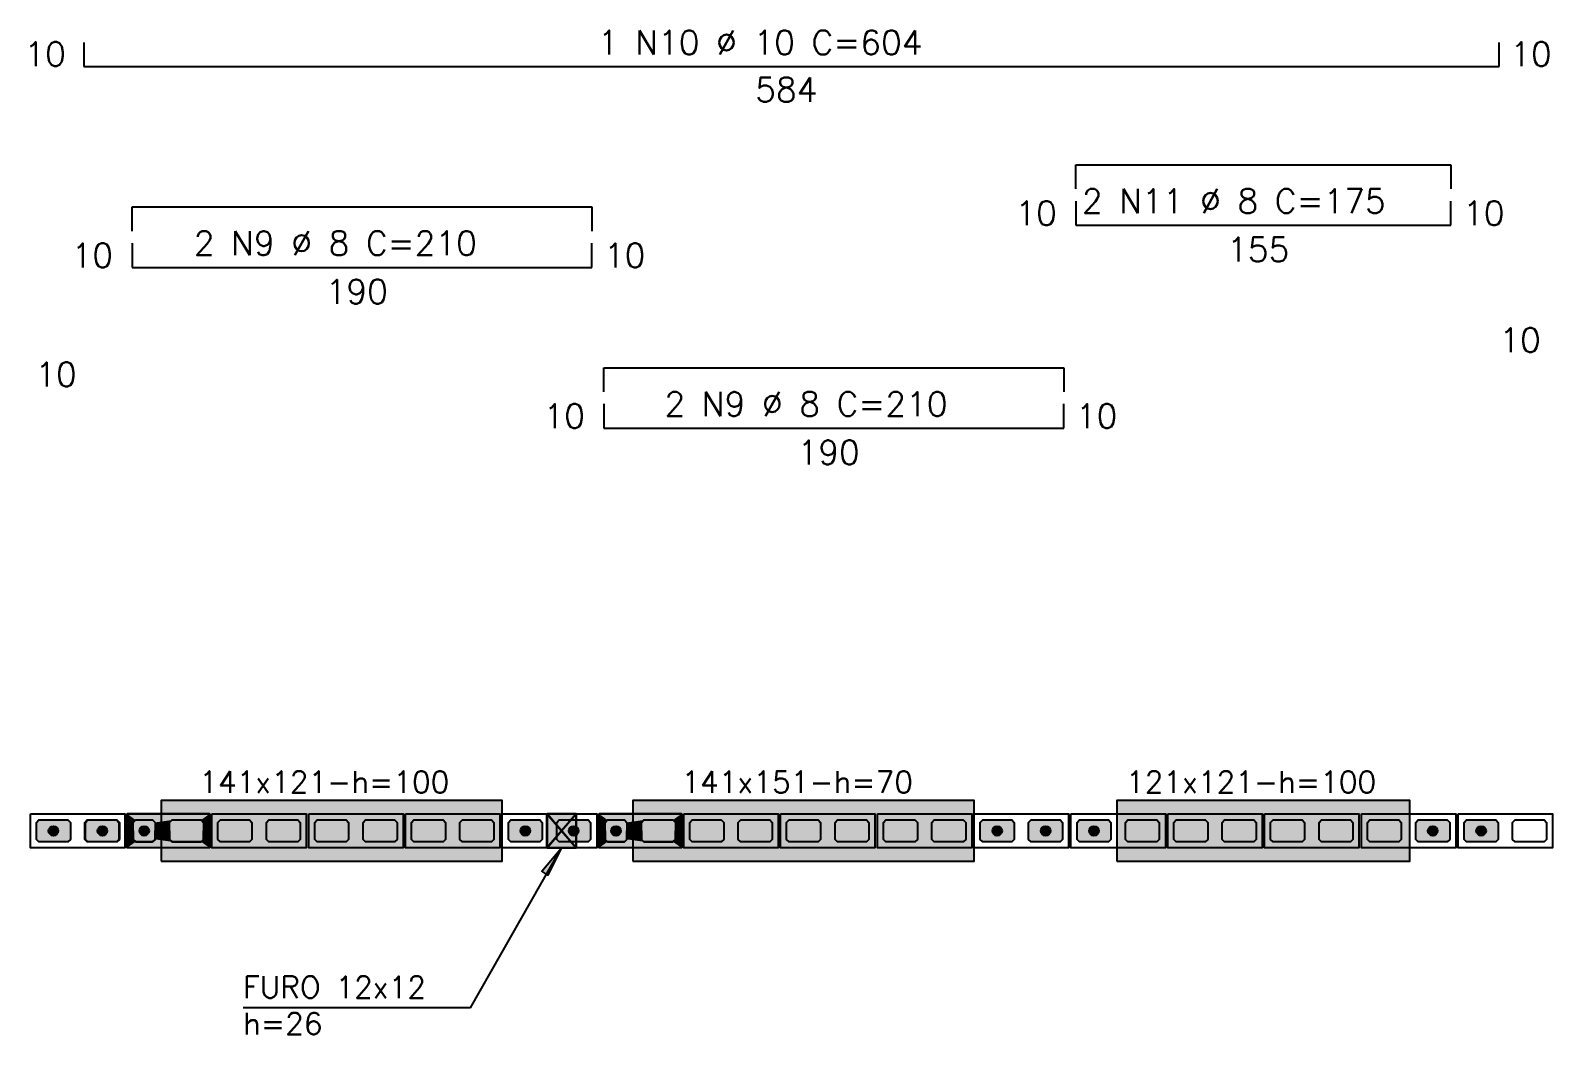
# Model space of a CAD drawing. Extents: x -1 to 122, y -1 to 61.
# Drawn here: x 24.68 to 37.26, y 17.53 to 25.84 of the extents above; entities that cross this region are included whole.
import ezdxf

# ---------------------------------------------------------------- set-up
doc = ezdxf.new("R2010")
doc.units = 0
doc.header["$MEASUREMENT"] = 0
for name, color, linetype in [('PENA_01', 1, 'CONTINUOUS'), ('PENA_02', 2, 'CONTINUOUS'), ('PENA_03', 3, 'CONTINUOUS'), ('PENA_05', 5, 'CONTINUOUS'), ('PENA_09', 254, 'CONTINUOUS'), ('PENA_11', 252, 'CONTINUOUS'), ('PENA_21', 100, 'CONTINUOUS'), ('PENA_23', 50, 'CONTINUOUS')]:
    doc.layers.add(name, color=color, linetype=linetype)
doc.styles.get("Standard").update_dxf_attribs({"font": 'ROMANS.SHX'})

msp = doc.modelspace()

# ---------------------------------------------------------------- linework, layer by layer
at = {"layer": 'PENA_01', "linetype": 'Continuous'}
for points in [[(24.732, 19.287), (24.752, 19.307), (24.992, 19.307), (25.012, 19.287), (25.012, 19.147), (24.992, 19.127), (24.752, 19.127), (24.732, 19.147), (24.732, 19.287)], [(25.132, 19.287), (25.152, 19.307), (25.392, 19.307), (25.412, 19.287), (25.412, 19.147), (25.392, 19.127), (25.152, 19.127), (25.132, 19.147), (25.132, 19.287)], [(25.552, 19.307), (25.692, 19.307), (25.712, 19.287), (25.712, 19.147), (25.692, 19.127), (25.552, 19.127), (25.532, 19.147), (25.532, 19.287), (25.552, 19.307)], [(25.852, 19.307), (26.092, 19.307), (26.112, 19.287), (26.112, 19.147), (26.092, 19.127), (25.852, 19.127), (25.832, 19.147), (25.832, 19.287), (25.852, 19.307)], [(26.232, 19.287), (26.252, 19.307), (26.492, 19.307), (26.512, 19.287), (26.512, 19.147), (26.492, 19.127), (26.252, 19.127), (26.232, 19.147), (26.232, 19.287)], [(26.632, 19.287), (26.652, 19.307), (26.892, 19.307), (26.912, 19.287), (26.912, 19.147), (26.892, 19.127), (26.652, 19.127), (26.632, 19.147), (26.632, 19.287)], [(27.032, 19.287), (27.052, 19.307), (27.292, 19.307), (27.312, 19.287), (27.312, 19.147), (27.292, 19.127), (27.052, 19.127), (27.032, 19.147), (27.032, 19.287)], [(27.432, 19.287), (27.452, 19.307), (27.692, 19.307), (27.712, 19.287), (27.712, 19.147), (27.692, 19.127), (27.452, 19.127), (27.432, 19.147), (27.432, 19.287)], [(27.832, 19.287), (27.852, 19.307), (28.092, 19.307), (28.112, 19.287), (28.112, 19.147), (28.092, 19.127), (27.852, 19.127), (27.832, 19.147), (27.832, 19.287)], [(28.232, 19.287), (28.252, 19.307), (28.492, 19.307), (28.512, 19.287), (28.512, 19.147), (28.492, 19.127), (28.252, 19.127), (28.232, 19.147), (28.232, 19.287)], [(28.632, 19.287), (28.652, 19.307), (28.892, 19.307), (28.912, 19.287), (28.912, 19.147), (28.892, 19.127), (28.652, 19.127), (28.632, 19.147), (28.632, 19.287)], [(29.032, 19.287), (29.052, 19.307), (29.292, 19.307), (29.312, 19.287), (29.312, 19.147), (29.292, 19.127), (29.052, 19.127), (29.032, 19.147), (29.032, 19.287)], [(29.452, 19.307), (29.592, 19.307), (29.612, 19.287), (29.612, 19.147), (29.592, 19.127), (29.452, 19.127), (29.432, 19.147), (29.432, 19.287), (29.452, 19.307)], [(29.752, 19.307), (29.992, 19.307), (30.012, 19.287), (30.012, 19.147), (29.992, 19.127), (29.752, 19.127), (29.732, 19.147), (29.732, 19.287), (29.752, 19.307)], [(30.132, 19.287), (30.152, 19.307), (30.392, 19.307), (30.412, 19.287), (30.412, 19.147), (30.392, 19.127), (30.152, 19.127), (30.132, 19.147), (30.132, 19.287)], [(30.532, 19.287), (30.552, 19.307), (30.792, 19.307), (30.812, 19.287), (30.812, 19.147), (30.792, 19.127), (30.552, 19.127), (30.532, 19.147), (30.532, 19.287)], [(30.932, 19.287), (30.952, 19.307), (31.192, 19.307), (31.212, 19.287), (31.212, 19.147), (31.192, 19.127), (30.952, 19.127), (30.932, 19.147), (30.932, 19.287)], [(31.332, 19.287), (31.352, 19.307), (31.592, 19.307), (31.612, 19.287), (31.612, 19.147), (31.592, 19.127), (31.352, 19.127), (31.332, 19.147), (31.332, 19.287)], [(31.732, 19.287), (31.752, 19.307), (31.992, 19.307), (32.012, 19.287), (32.012, 19.147), (31.992, 19.127), (31.752, 19.127), (31.732, 19.147), (31.732, 19.287)], [(32.132, 19.287), (32.152, 19.307), (32.392, 19.307), (32.412, 19.287), (32.412, 19.147), (32.392, 19.127), (32.152, 19.127), (32.132, 19.147), (32.132, 19.287)], [(32.532, 19.287), (32.552, 19.307), (32.792, 19.307), (32.812, 19.287), (32.812, 19.147), (32.792, 19.127), (32.552, 19.127), (32.532, 19.147), (32.532, 19.287)], [(32.932, 19.287), (32.952, 19.307), (33.192, 19.307), (33.212, 19.287), (33.212, 19.147), (33.192, 19.127), (32.952, 19.127), (32.932, 19.147), (32.932, 19.287)], [(33.332, 19.287), (33.352, 19.307), (33.592, 19.307), (33.612, 19.287), (33.612, 19.147), (33.592, 19.127), (33.352, 19.127), (33.332, 19.147), (33.332, 19.287)], [(33.732, 19.287), (33.752, 19.307), (33.992, 19.307), (34.012, 19.287), (34.012, 19.147), (33.992, 19.127), (33.752, 19.127), (33.732, 19.147), (33.732, 19.287)], [(34.132, 19.287), (34.152, 19.307), (34.392, 19.307), (34.412, 19.287), (34.412, 19.147), (34.392, 19.127), (34.152, 19.127), (34.132, 19.147), (34.132, 19.287)], [(34.532, 19.287), (34.552, 19.307), (34.792, 19.307), (34.812, 19.287), (34.812, 19.147), (34.792, 19.127), (34.552, 19.127), (34.532, 19.147), (34.532, 19.287)], [(34.932, 19.287), (34.952, 19.307), (35.192, 19.307), (35.212, 19.287), (35.212, 19.147), (35.192, 19.127), (34.952, 19.127), (34.932, 19.147), (34.932, 19.287)], [(35.332, 19.287), (35.352, 19.307), (35.592, 19.307), (35.612, 19.287), (35.612, 19.147), (35.592, 19.127), (35.352, 19.127), (35.332, 19.147), (35.332, 19.287)], [(35.732, 19.287), (35.752, 19.307), (35.992, 19.307), (36.012, 19.287), (36.012, 19.147), (35.992, 19.127), (35.752, 19.127), (35.732, 19.147), (35.732, 19.287)], [(36.132, 19.287), (36.152, 19.307), (36.392, 19.307), (36.412, 19.287), (36.412, 19.147), (36.392, 19.127), (36.152, 19.127), (36.132, 19.147), (36.132, 19.287)], [(36.532, 19.287), (36.552, 19.307), (36.792, 19.307), (36.812, 19.287), (36.812, 19.147), (36.792, 19.127), (36.552, 19.127), (36.532, 19.147), (36.532, 19.287)], [(36.932, 19.287), (36.952, 19.307), (37.192, 19.307), (37.212, 19.287), (37.212, 19.147), (37.192, 19.127), (36.952, 19.127), (36.932, 19.147), (36.932, 19.287)]]:
    msp.add_lwpolyline(points, dxfattribs=at)
at = {"layer": 'PENA_02', "linetype": 'Continuous'}
for points in [[(24.682, 19.357), (25.462, 19.357), (25.462, 19.077), (24.682, 19.077), (24.682, 19.357)], [(25.482, 19.357), (26.162, 19.357), (26.162, 19.077), (25.482, 19.077), (25.482, 19.357)], [(26.182, 19.357), (26.962, 19.357), (26.962, 19.077), (26.182, 19.077), (26.182, 19.357)], [(26.982, 19.357), (27.762, 19.357), (27.762, 19.077), (26.982, 19.077), (26.982, 19.357)], [(27.782, 19.357), (28.562, 19.357), (28.562, 19.077), (27.782, 19.077), (27.782, 19.357)], [(28.582, 19.357), (29.362, 19.357), (29.362, 19.077), (28.582, 19.077), (28.582, 19.357)], [(29.382, 19.357), (30.062, 19.357), (30.062, 19.077), (29.382, 19.077), (29.382, 19.357)], [(30.082, 19.357), (30.862, 19.357), (30.862, 19.077), (30.082, 19.077), (30.082, 19.357)], [(30.882, 19.357), (31.662, 19.357), (31.662, 19.077), (30.882, 19.077), (30.882, 19.357)], [(31.682, 19.357), (32.462, 19.357), (32.462, 19.077), (31.682, 19.077), (31.682, 19.357)], [(32.482, 19.357), (33.262, 19.357), (33.262, 19.077), (32.482, 19.077), (32.482, 19.357)], [(33.282, 19.357), (34.062, 19.357), (34.062, 19.077), (33.282, 19.077), (33.282, 19.357)], [(34.082, 19.357), (34.862, 19.357), (34.862, 19.077), (34.082, 19.077), (34.082, 19.357)], [(34.882, 19.357), (35.662, 19.357), (35.662, 19.077), (34.882, 19.077), (34.882, 19.357)], [(35.682, 19.357), (36.462, 19.357), (36.462, 19.077), (35.682, 19.077), (35.682, 19.357)], [(36.482, 19.357), (37.262, 19.357), (37.262, 19.077), (36.482, 19.077), (36.482, 19.357)]]:
    msp.add_lwpolyline(points, dxfattribs=at)
at = {"layer": 'PENA_03', "linetype": 'Continuous'}
for p, q in [((28.951, 19.357), (29.191, 19.077)), ((29.191, 19.357), (28.951, 19.077)), ((29.192, 19.357), (28.952, 19.077)), ((29.192, 19.076), (28.952, 19.357)), ((28.952, 19.357), (29.192, 19.077)), ((29.192, 19.357), (28.952, 19.077)), ((28.319, 17.754), (29.072, 19.076)), ((28.319, 17.754), (26.439, 17.754))]:
    msp.add_line(p, q, dxfattribs=at)
for points in [[(25.012, 19.147), (24.992, 19.127), (24.752, 19.127), (24.732, 19.147), (24.732, 19.287), (24.752, 19.307), (24.992, 19.307), (25.012, 19.287), (25.012, 19.147)], [(25.417, 19.147), (25.397, 19.127), (25.157, 19.127), (25.137, 19.147), (25.137, 19.287), (25.157, 19.307), (25.397, 19.307), (25.417, 19.287), (25.417, 19.147)], [(25.692, 19.307), (25.712, 19.287), (25.712, 19.147), (25.692, 19.127), (25.552, 19.127), (25.532, 19.147), (25.532, 19.287), (25.552, 19.307), (25.692, 19.307)], [(28.912, 19.147), (28.892, 19.127), (28.652, 19.127), (28.632, 19.147), (28.632, 19.287), (28.652, 19.307), (28.892, 19.307), (28.912, 19.287), (28.912, 19.147)], [(28.951, 19.357), (29.191, 19.357), (29.191, 19.077), (28.951, 19.077), (28.951, 19.357)], [(28.952, 19.357), (29.192, 19.357), (29.192, 19.076), (28.952, 19.076), (28.952, 19.357)], [(28.952, 19.357), (29.192, 19.357), (29.192, 19.077), (28.952, 19.077), (28.952, 19.357)], [(29.312, 19.147), (29.292, 19.127), (29.052, 19.127), (29.032, 19.147), (29.032, 19.287), (29.052, 19.307), (29.292, 19.307), (29.312, 19.287), (29.312, 19.147)], [(29.592, 19.307), (29.612, 19.287), (29.612, 19.147), (29.592, 19.127), (29.452, 19.127), (29.432, 19.147), (29.432, 19.287), (29.452, 19.307), (29.592, 19.307)], [(32.812, 19.147), (32.792, 19.127), (32.552, 19.127), (32.532, 19.147), (32.532, 19.287), (32.552, 19.307), (32.792, 19.307), (32.812, 19.287), (32.812, 19.147)], [(33.212, 19.147), (33.192, 19.127), (32.952, 19.127), (32.932, 19.147), (32.932, 19.287), (32.952, 19.307), (33.192, 19.307), (33.212, 19.287), (33.212, 19.147)], [(33.612, 19.147), (33.592, 19.127), (33.352, 19.127), (33.332, 19.147), (33.332, 19.287), (33.352, 19.307), (33.592, 19.307), (33.612, 19.287), (33.612, 19.147)], [(36.412, 19.147), (36.392, 19.127), (36.152, 19.127), (36.132, 19.147), (36.132, 19.287), (36.152, 19.307), (36.392, 19.307), (36.412, 19.287), (36.412, 19.147)], [(36.812, 19.147), (36.792, 19.127), (36.552, 19.127), (36.532, 19.147), (36.532, 19.287), (36.552, 19.307), (36.792, 19.307), (36.812, 19.287), (36.812, 19.147)], [(29.072, 19.076), (28.957, 18.852), (28.909, 18.885), (29.072, 19.076)]]:
    msp.add_lwpolyline(points, dxfattribs=at)
for centre in [(24.872, 19.217), (25.277, 19.217), (25.622, 19.217), (28.772, 19.217), (29.172, 19.217), (29.522, 19.217), (32.672, 19.217), (33.072, 19.217), (33.472, 19.217), (36.272, 19.217), (36.672, 19.217)]:
    msp.add_circle(centre, 0.04, dxfattribs=at)
for points in [[(24.912, 19.217), (24.852, 19.251), (24.835, 19.23)], [(24.912, 19.217), (24.879, 19.256), (24.852, 19.251)], [(24.912, 19.217), (24.903, 19.242), (24.879, 19.256)], [(25.317, 19.217), (25.257, 19.251), (25.239, 19.23)], [(25.317, 19.217), (25.284, 19.256), (25.257, 19.251)], [(25.317, 19.217), (25.307, 19.242), (25.284, 19.256)], [(25.662, 19.217), (25.602, 19.251), (25.584, 19.23)], [(25.662, 19.217), (25.629, 19.256), (25.602, 19.251)], [(25.662, 19.217), (25.653, 19.242), (25.629, 19.256)], [(28.812, 19.217), (28.752, 19.251), (28.734, 19.23)], [(28.812, 19.217), (28.779, 19.256), (28.752, 19.251)], [(28.812, 19.217), (28.803, 19.242), (28.779, 19.256)], [(29.212, 19.217), (29.152, 19.251), (29.134, 19.23)], [(29.212, 19.217), (29.179, 19.256), (29.152, 19.251)], [(29.212, 19.217), (29.203, 19.242), (29.179, 19.256)], [(29.562, 19.217), (29.502, 19.251), (29.484, 19.23)], [(29.562, 19.217), (29.529, 19.256), (29.502, 19.251)], [(29.562, 19.217), (29.553, 19.242), (29.529, 19.256)], [(32.712, 19.217), (32.652, 19.251), (32.634, 19.23)], [(32.712, 19.217), (32.679, 19.256), (32.652, 19.251)], [(32.712, 19.217), (32.703, 19.242), (32.679, 19.256)], [(33.112, 19.217), (33.052, 19.251), (33.034, 19.23)], [(33.112, 19.217), (33.079, 19.256), (33.052, 19.251)], [(33.112, 19.217), (33.103, 19.242), (33.079, 19.256)], [(33.512, 19.217), (33.452, 19.251), (33.434, 19.23)], [(33.512, 19.217), (33.479, 19.256), (33.452, 19.251)], [(33.512, 19.217), (33.503, 19.242), (33.479, 19.256)], [(36.312, 19.217), (36.252, 19.251), (36.234, 19.23)], [(36.312, 19.217), (36.279, 19.256), (36.252, 19.251)], [(36.312, 19.217), (36.303, 19.242), (36.279, 19.256)], [(36.712, 19.217), (36.652, 19.251), (36.634, 19.23)], [(36.712, 19.217), (36.679, 19.256), (36.652, 19.251)], [(36.712, 19.217), (36.703, 19.242), (36.679, 19.256)], [(24.912, 19.217), (24.835, 19.23), (24.835, 19.203)], [(24.912, 19.217), (24.835, 19.203), (24.852, 19.182)], [(24.912, 19.217), (24.852, 19.182), (24.879, 19.177)], [(24.912, 19.217), (24.879, 19.177), (24.903, 19.191)], [(24.912, 19.217), (24.903, 19.191), (24.912, 19.217)], [(25.317, 19.217), (25.239, 19.23), (25.239, 19.203)], [(25.317, 19.217), (25.239, 19.203), (25.257, 19.182)], [(25.317, 19.217), (25.257, 19.182), (25.284, 19.177)], [(25.317, 19.217), (25.284, 19.177), (25.307, 19.191)], [(25.317, 19.217), (25.307, 19.191), (25.317, 19.217)], [(25.662, 19.217), (25.584, 19.23), (25.584, 19.203)], [(25.662, 19.217), (25.584, 19.203), (25.602, 19.182)], [(25.662, 19.217), (25.602, 19.182), (25.629, 19.177)], [(25.662, 19.217), (25.629, 19.177), (25.653, 19.191)], [(25.662, 19.217), (25.653, 19.191), (25.662, 19.217)], [(28.812, 19.217), (28.734, 19.23), (28.734, 19.203)], [(28.812, 19.217), (28.734, 19.203), (28.752, 19.182)], [(28.812, 19.217), (28.752, 19.182), (28.779, 19.177)], [(28.812, 19.217), (28.779, 19.177), (28.803, 19.191)], [(28.812, 19.217), (28.803, 19.191), (28.812, 19.217)], [(29.212, 19.217), (29.134, 19.23), (29.134, 19.203)], [(29.212, 19.217), (29.134, 19.203), (29.152, 19.182)], [(29.212, 19.217), (29.152, 19.182), (29.179, 19.177)], [(29.212, 19.217), (29.179, 19.177), (29.203, 19.191)], [(29.212, 19.217), (29.203, 19.191), (29.212, 19.217)], [(29.562, 19.217), (29.484, 19.23), (29.484, 19.203)], [(29.562, 19.217), (29.484, 19.203), (29.502, 19.182)], [(29.562, 19.217), (29.502, 19.182), (29.529, 19.177)], [(29.562, 19.217), (29.529, 19.177), (29.553, 19.191)], [(29.562, 19.217), (29.553, 19.191), (29.562, 19.217)], [(32.712, 19.217), (32.634, 19.23), (32.634, 19.203)], [(32.712, 19.217), (32.634, 19.203), (32.652, 19.182)], [(32.712, 19.217), (32.652, 19.182), (32.679, 19.177)], [(32.712, 19.217), (32.679, 19.177), (32.703, 19.191)], [(32.712, 19.217), (32.703, 19.191), (32.712, 19.217)], [(33.112, 19.217), (33.034, 19.23), (33.034, 19.203)], [(33.112, 19.217), (33.034, 19.203), (33.052, 19.182)], [(33.112, 19.217), (33.052, 19.182), (33.079, 19.177)], [(33.112, 19.217), (33.079, 19.177), (33.103, 19.191)], [(33.112, 19.217), (33.103, 19.191), (33.112, 19.217)], [(33.512, 19.217), (33.434, 19.23), (33.434, 19.203)], [(33.512, 19.217), (33.434, 19.203), (33.452, 19.182)], [(33.512, 19.217), (33.452, 19.182), (33.479, 19.177)], [(33.512, 19.217), (33.479, 19.177), (33.503, 19.191)], [(33.512, 19.217), (33.503, 19.191), (33.512, 19.217)], [(36.312, 19.217), (36.234, 19.23), (36.234, 19.203)], [(36.312, 19.217), (36.234, 19.203), (36.252, 19.182)], [(36.312, 19.217), (36.252, 19.182), (36.279, 19.177)], [(36.312, 19.217), (36.279, 19.177), (36.303, 19.191)], [(36.312, 19.217), (36.303, 19.191), (36.312, 19.217)], [(36.712, 19.217), (36.634, 19.23), (36.634, 19.203)], [(36.712, 19.217), (36.634, 19.203), (36.652, 19.182)], [(36.712, 19.217), (36.652, 19.182), (36.679, 19.177)], [(36.712, 19.217), (36.679, 19.177), (36.703, 19.191)], [(36.712, 19.217), (36.703, 19.191), (36.712, 19.217)], [(29.072, 19.076), (28.957, 18.852), (28.909, 18.885)], [(29.072, 19.076), (28.909, 18.885), (29.072, 19.076)]]:
    msp.add_solid(points, dxfattribs=at)
at = {"layer": 'PENA_05', "linetype": 'Continuous'}
for p, q in [((25.122, 25.736), (25.122, 25.536)), ((36.822, 25.536), (36.822, 25.736)), ((25.122, 25.536), (36.822, 25.536)), ((33.322, 24.525), (33.322, 24.725)), ((33.322, 24.725), (36.422, 24.725)), ((36.422, 24.725), (36.422, 24.525)), ((33.322, 24.425), (33.322, 24.225)), ((36.422, 24.225), (36.422, 24.425)), ((25.522, 24.176), (25.522, 24.376)), ((25.522, 24.376), (29.322, 24.376)), ((29.322, 24.376), (29.322, 24.176)), ((33.322, 24.225), (36.422, 24.225)), ((25.522, 24.076), (25.522, 23.876)), ((29.322, 23.876), (29.322, 24.076)), ((25.522, 23.876), (29.322, 23.876)), ((29.422, 22.847), (29.422, 23.047)), ((29.422, 23.047), (33.222, 23.047)), ((33.222, 23.047), (33.222, 22.847)), ((29.422, 22.747), (29.422, 22.547)), ((33.222, 22.547), (33.222, 22.747)), ((29.422, 22.547), (33.222, 22.547))]:
    msp.add_line(p, q, dxfattribs=at)
at = {"layer": 'PENA_09', "linetype": 'Continuous'}
for points in [[(29.072, 19.217), (29.192, 19.357), (28.952, 19.357), (29.072, 19.217)], [(28.952, 19.077), (29.072, 19.217), (28.952, 19.357), (28.952, 19.077)], [(29.192, 19.076), (29.192, 19.357), (29.072, 19.217), (29.192, 19.076)], [(29.072, 19.217), (28.952, 19.077), (28.952, 19.076), (29.192, 19.076), (29.072, 19.217)]]:
    msp.add_lwpolyline(points, dxfattribs=at)
for points in [[(29.072, 19.217), (29.192, 19.357), (28.952, 19.357)], [(29.072, 19.217), (28.952, 19.357), (29.072, 19.217)], [(28.952, 19.077), (29.072, 19.217), (28.952, 19.357)], [(28.952, 19.077), (28.952, 19.357), (28.952, 19.077)], [(29.192, 19.076), (29.192, 19.357), (29.072, 19.217)], [(29.072, 19.217), (28.952, 19.077), (28.952, 19.077)], [(29.072, 19.217), (28.952, 19.077), (29.192, 19.076)], [(29.192, 19.076), (29.072, 19.217), (29.192, 19.076)], [(29.072, 19.217), (29.192, 19.076), (29.072, 19.217)]]:
    msp.add_solid(points, dxfattribs=at)
at = {"layer": 'PENA_11', "linetype": 'Continuous'}
for points in [[(25.012, 19.147), (24.732, 19.287), (24.752, 19.307)], [(25.012, 19.147), (24.732, 19.147), (24.732, 19.287)], [(25.012, 19.147), (24.752, 19.307), (24.992, 19.307)], [(25.012, 19.147), (24.992, 19.307), (25.012, 19.287)], [(25.012, 19.147), (25.012, 19.287), (25.012, 19.147)], [(25.417, 19.147), (25.137, 19.287), (25.157, 19.307)], [(25.417, 19.147), (25.137, 19.147), (25.137, 19.287)], [(25.417, 19.147), (25.157, 19.307), (25.397, 19.307)], [(25.417, 19.147), (25.397, 19.307), (25.417, 19.287)], [(25.417, 19.147), (25.417, 19.287), (25.417, 19.147)], [(25.692, 19.307), (25.552, 19.127), (25.532, 19.147)], [(25.692, 19.307), (25.532, 19.147), (25.532, 19.287)], [(25.692, 19.307), (25.532, 19.287), (25.552, 19.307)], [(25.692, 19.307), (25.692, 19.127), (25.552, 19.127)], [(25.692, 19.307), (25.552, 19.307), (25.692, 19.307)], [(25.692, 19.307), (25.712, 19.287), (25.712, 19.147)], [(25.692, 19.307), (25.712, 19.147), (25.692, 19.127)], [(28.912, 19.147), (28.632, 19.287), (28.652, 19.307)], [(28.912, 19.147), (28.632, 19.147), (28.632, 19.287)], [(28.912, 19.147), (28.652, 19.307), (28.892, 19.307)], [(28.912, 19.147), (28.892, 19.307), (28.912, 19.287)], [(28.912, 19.147), (28.912, 19.287), (28.912, 19.147)], [(29.312, 19.147), (29.032, 19.287), (29.052, 19.307)], [(29.312, 19.147), (29.032, 19.147), (29.032, 19.287)], [(29.312, 19.147), (29.052, 19.307), (29.292, 19.307)], [(29.312, 19.147), (29.292, 19.307), (29.312, 19.287)], [(29.312, 19.147), (29.312, 19.287), (29.312, 19.147)], [(29.592, 19.307), (29.452, 19.127), (29.432, 19.147)], [(29.592, 19.307), (29.432, 19.147), (29.432, 19.287)], [(29.592, 19.307), (29.432, 19.287), (29.452, 19.307)], [(29.592, 19.307), (29.592, 19.127), (29.452, 19.127)], [(29.592, 19.307), (29.452, 19.307), (29.592, 19.307)], [(29.592, 19.307), (29.612, 19.287), (29.612, 19.147)], [(29.592, 19.307), (29.612, 19.147), (29.592, 19.127)], [(32.812, 19.147), (32.532, 19.287), (32.552, 19.307)], [(32.812, 19.147), (32.532, 19.147), (32.532, 19.287)], [(32.812, 19.147), (32.552, 19.307), (32.792, 19.307)], [(32.812, 19.147), (32.792, 19.307), (32.812, 19.287)], [(32.812, 19.147), (32.812, 19.287), (32.812, 19.147)], [(33.212, 19.147), (32.932, 19.287), (32.952, 19.307)], [(33.212, 19.147), (32.932, 19.147), (32.932, 19.287)], [(33.212, 19.147), (32.952, 19.307), (33.192, 19.307)], [(33.212, 19.147), (33.192, 19.307), (33.212, 19.287)], [(33.212, 19.147), (33.212, 19.287), (33.212, 19.147)], [(33.612, 19.147), (33.332, 19.287), (33.352, 19.307)], [(33.612, 19.147), (33.332, 19.147), (33.332, 19.287)], [(33.612, 19.147), (33.352, 19.307), (33.592, 19.307)], [(33.612, 19.147), (33.592, 19.307), (33.612, 19.287)], [(33.612, 19.147), (33.612, 19.287), (33.612, 19.147)], [(36.412, 19.147), (36.132, 19.287), (36.152, 19.307)], [(36.412, 19.147), (36.132, 19.147), (36.132, 19.287)], [(36.412, 19.147), (36.152, 19.307), (36.392, 19.307)], [(36.412, 19.147), (36.392, 19.307), (36.412, 19.287)], [(36.412, 19.147), (36.412, 19.287), (36.412, 19.147)], [(36.812, 19.147), (36.532, 19.287), (36.552, 19.307)], [(36.812, 19.147), (36.532, 19.147), (36.532, 19.287)], [(36.812, 19.147), (36.552, 19.307), (36.792, 19.307)], [(36.812, 19.147), (36.792, 19.307), (36.812, 19.287)], [(36.812, 19.147), (36.812, 19.287), (36.812, 19.147)], [(25.012, 19.147), (24.752, 19.127), (24.732, 19.147)], [(25.012, 19.147), (24.992, 19.127), (24.752, 19.127)], [(25.417, 19.147), (25.157, 19.127), (25.137, 19.147)], [(25.417, 19.147), (25.397, 19.127), (25.157, 19.127)], [(28.912, 19.147), (28.652, 19.127), (28.632, 19.147)], [(28.912, 19.147), (28.892, 19.127), (28.652, 19.127)], [(29.312, 19.147), (29.052, 19.127), (29.032, 19.147)], [(29.312, 19.147), (29.292, 19.127), (29.052, 19.127)], [(32.812, 19.147), (32.552, 19.127), (32.532, 19.147)], [(32.812, 19.147), (32.792, 19.127), (32.552, 19.127)], [(33.212, 19.147), (32.952, 19.127), (32.932, 19.147)], [(33.212, 19.147), (33.192, 19.127), (32.952, 19.127)], [(33.612, 19.147), (33.352, 19.127), (33.332, 19.147)], [(33.612, 19.147), (33.592, 19.127), (33.352, 19.127)], [(36.412, 19.147), (36.152, 19.127), (36.132, 19.147)], [(36.412, 19.147), (36.392, 19.127), (36.152, 19.127)], [(36.812, 19.147), (36.552, 19.127), (36.532, 19.147)], [(36.812, 19.147), (36.792, 19.127), (36.552, 19.127)]]:
    msp.add_solid(points, dxfattribs=at)
at = {"layer": 'PENA_21', "linetype": 'Continuous'}
for points in [[(25.482, 19.217), (25.532, 19.217), (25.532, 19.287), (25.552, 19.307), (25.692, 19.307), (25.712, 19.287), (25.712, 19.217), (25.832, 19.217), (25.832, 19.287), (25.852, 19.307), (26.092, 19.307), (26.112, 19.287), (26.112, 19.217), (26.162, 19.217), (26.162, 19.357), (25.482, 19.357), (25.482, 19.217)], [(29.382, 19.217), (29.432, 19.217), (29.432, 19.287), (29.452, 19.307), (29.592, 19.307), (29.612, 19.287), (29.612, 19.217), (29.732, 19.217), (29.732, 19.287), (29.752, 19.307), (29.992, 19.307), (30.012, 19.287), (30.012, 19.217), (30.062, 19.217), (30.062, 19.357), (29.382, 19.357), (29.382, 19.217)], [(25.482, 19.217), (25.532, 19.217), (25.532, 19.147), (25.552, 19.127), (25.692, 19.127), (25.712, 19.147), (25.712, 19.217), (25.832, 19.217), (25.832, 19.147), (25.852, 19.127), (26.092, 19.127), (26.112, 19.147), (26.112, 19.217), (26.162, 19.217), (26.162, 19.077), (25.482, 19.077), (25.482, 19.217)], [(29.382, 19.217), (29.432, 19.217), (29.432, 19.147), (29.452, 19.127), (29.592, 19.127), (29.612, 19.147), (29.612, 19.217), (29.732, 19.217), (29.732, 19.147), (29.752, 19.127), (29.992, 19.127), (30.012, 19.147), (30.012, 19.217), (30.062, 19.217), (30.062, 19.077), (29.382, 19.077), (29.382, 19.217)]]:
    msp.add_lwpolyline(points, dxfattribs=at)
for points in [[(26.162, 19.357), (25.482, 19.357), (25.552, 19.307)], [(25.482, 19.357), (25.482, 19.217), (25.532, 19.217)], [(25.482, 19.357), (25.532, 19.217), (25.532, 19.287)], [(25.482, 19.357), (25.532, 19.287), (25.552, 19.307)], [(26.162, 19.357), (25.552, 19.307), (25.692, 19.307)], [(26.162, 19.357), (25.692, 19.307), (25.712, 19.287)], [(26.162, 19.357), (25.712, 19.287), (25.852, 19.307)], [(25.712, 19.287), (25.832, 19.287), (25.852, 19.307)], [(25.712, 19.287), (25.712, 19.217), (25.832, 19.217)], [(25.712, 19.287), (25.832, 19.217), (25.832, 19.287)], [(26.162, 19.357), (25.852, 19.307), (26.092, 19.307)], [(26.162, 19.357), (26.092, 19.307), (26.112, 19.287)], [(26.162, 19.357), (26.112, 19.287), (26.162, 19.217)], [(26.162, 19.217), (26.112, 19.287), (26.112, 19.217)], [(30.062, 19.357), (29.382, 19.357), (29.452, 19.307)], [(29.382, 19.357), (29.382, 19.217), (29.432, 19.217)], [(29.382, 19.357), (29.432, 19.217), (29.432, 19.287)], [(29.382, 19.357), (29.432, 19.287), (29.452, 19.307)], [(30.062, 19.357), (29.452, 19.307), (29.592, 19.307)], [(30.062, 19.357), (29.592, 19.307), (29.612, 19.287)], [(30.062, 19.357), (29.612, 19.287), (29.752, 19.307)], [(29.612, 19.287), (29.732, 19.287), (29.752, 19.307)], [(29.612, 19.287), (29.612, 19.217), (29.732, 19.217)], [(29.612, 19.287), (29.732, 19.217), (29.732, 19.287)], [(30.062, 19.357), (29.752, 19.307), (29.992, 19.307)], [(30.062, 19.357), (29.992, 19.307), (30.012, 19.287)], [(30.062, 19.357), (30.012, 19.287), (30.062, 19.217)], [(30.062, 19.217), (30.012, 19.287), (30.012, 19.217)], [(25.482, 19.077), (25.482, 19.217), (25.532, 19.217)], [(25.482, 19.077), (25.532, 19.217), (25.532, 19.147)], [(25.482, 19.077), (25.532, 19.147), (25.552, 19.127)], [(26.162, 19.077), (25.482, 19.077), (25.552, 19.127)], [(26.162, 19.077), (25.552, 19.127), (25.692, 19.127)], [(26.162, 19.077), (25.692, 19.127), (25.712, 19.147)], [(25.712, 19.147), (25.712, 19.217), (25.832, 19.217)], [(25.712, 19.147), (25.832, 19.217), (25.832, 19.147)], [(26.162, 19.077), (25.712, 19.147), (25.852, 19.127)], [(25.712, 19.147), (25.832, 19.147), (25.852, 19.127)], [(26.162, 19.077), (25.852, 19.127), (26.092, 19.127)], [(26.162, 19.077), (26.092, 19.127), (26.112, 19.147)], [(26.162, 19.077), (26.112, 19.147), (26.162, 19.217)], [(26.162, 19.217), (26.112, 19.147), (26.112, 19.217)], [(29.382, 19.077), (29.382, 19.217), (29.432, 19.217)], [(29.382, 19.077), (29.432, 19.217), (29.432, 19.147)], [(29.382, 19.077), (29.432, 19.147), (29.452, 19.127)], [(30.062, 19.077), (29.382, 19.077), (29.452, 19.127)], [(30.062, 19.077), (29.452, 19.127), (29.592, 19.127)], [(30.062, 19.077), (29.592, 19.127), (29.612, 19.147)], [(29.612, 19.147), (29.612, 19.217), (29.732, 19.217)], [(29.612, 19.147), (29.732, 19.217), (29.732, 19.147)], [(30.062, 19.077), (29.612, 19.147), (29.752, 19.127)], [(29.612, 19.147), (29.732, 19.147), (29.752, 19.127)], [(30.062, 19.077), (29.752, 19.127), (29.992, 19.127)], [(30.062, 19.077), (29.992, 19.127), (30.012, 19.147)], [(30.062, 19.077), (30.012, 19.147), (30.062, 19.217)], [(30.062, 19.217), (30.012, 19.147), (30.012, 19.217)]]:
    msp.add_solid(points, dxfattribs=at)
at = {"layer": 'PENA_23', "linetype": 'Continuous'}
for points in [[(25.762, 18.967), (28.582, 18.967), (28.582, 19.467), (25.762, 19.467), (25.762, 18.967)], [(25.762, 18.967), (28.582, 18.967), (28.582, 19.467), (25.762, 19.467), (25.762, 18.967)], [(29.662, 18.967), (32.482, 18.967), (32.482, 19.467), (29.662, 19.467), (29.662, 18.967)], [(29.662, 18.967), (32.482, 18.967), (32.482, 19.467), (29.662, 19.467), (29.662, 18.967)], [(33.662, 18.967), (36.082, 18.967), (36.082, 19.467), (33.662, 19.467), (33.662, 18.967)], [(33.662, 18.967), (36.082, 18.967), (36.082, 19.467), (33.662, 19.467), (33.662, 18.967)]]:
    msp.add_lwpolyline(points, dxfattribs=at)
for points in [[(25.762, 18.967), (28.582, 18.967), (28.582, 19.467)], [(25.762, 18.967), (28.582, 19.467), (25.762, 19.467)], [(25.762, 18.967), (25.762, 19.467), (25.762, 18.967)], [(25.762, 18.967), (28.582, 18.967), (28.582, 19.467)], [(25.762, 18.967), (28.582, 19.467), (25.762, 19.467)], [(25.762, 18.967), (25.762, 19.467), (25.762, 18.967)], [(29.662, 18.967), (32.482, 18.967), (32.482, 19.467)], [(29.662, 18.967), (32.482, 19.467), (29.662, 19.467)], [(29.662, 18.967), (29.662, 19.467), (29.662, 18.967)], [(29.662, 18.967), (32.482, 18.967), (32.482, 19.467)], [(29.662, 18.967), (32.482, 19.467), (29.662, 19.467)], [(29.662, 18.967), (29.662, 19.467), (29.662, 18.967)], [(33.662, 18.967), (36.082, 18.967), (36.082, 19.467)], [(33.662, 18.967), (36.082, 19.467), (33.662, 19.467)], [(33.662, 18.967), (33.662, 19.467), (33.662, 18.967)], [(33.662, 18.967), (36.082, 18.967), (36.082, 19.467)], [(33.662, 18.967), (36.082, 19.467), (33.662, 19.467)], [(33.662, 18.967), (33.662, 19.467), (33.662, 18.967)]]:
    msp.add_solid(points, dxfattribs=at)

# ---------------------------------------------------------------- texts
at = {"layer": 'PENA_03', "linetype": 'Continuous'}
for s, height, p in [('1 N10 %%c 10 C=604', 0.2, (29.372, 25.636)), ('10', 0.2, (24.632, 25.541)), ('10', 0.2, (36.912, 25.541)), ('584', 0.2, (30.672, 25.246)), ('10', 0.2, (32.822, 24.225)), ('2 N11 %%c 8 C=175', 0.2, (33.372, 24.325)), ('10', 0.2, (36.522, 24.225)), ('2 N9 %%c 8 C=210', 0.2, (26.032, 23.976)), ('10', 0.2, (25.022, 23.876)), ('10', 0.2, (29.422, 23.876)), ('155', 0.2, (34.572, 23.925)), ('190', 0.2, (27.122, 23.576)), ('10', 0.2, (36.822, 23.176)), ('10', 0.2, (24.722, 22.892)), ('2 N9 %%c 8 C=210', 0.2, (29.922, 22.647)), ('10', 0.2, (28.922, 22.547)), ('10', 0.2, (33.322, 22.547)), ('190', 0.2, (31.022, 22.247)), ('141x121-h=100', 0.18, (26.077, 19.531)), ('141x151-h=70', 0.18, (30.063, 19.531)), ('121x121-h=100', 0.18, (33.737, 19.531)), ('FURO 12x12', 0.18, (26.439, 17.835)), ('h=26', 0.18, (26.44, 17.533))]:
    msp.add_text(s, height=height, dxfattribs=at).set_placement(p)

doc.saveas('drawing.dxf')
